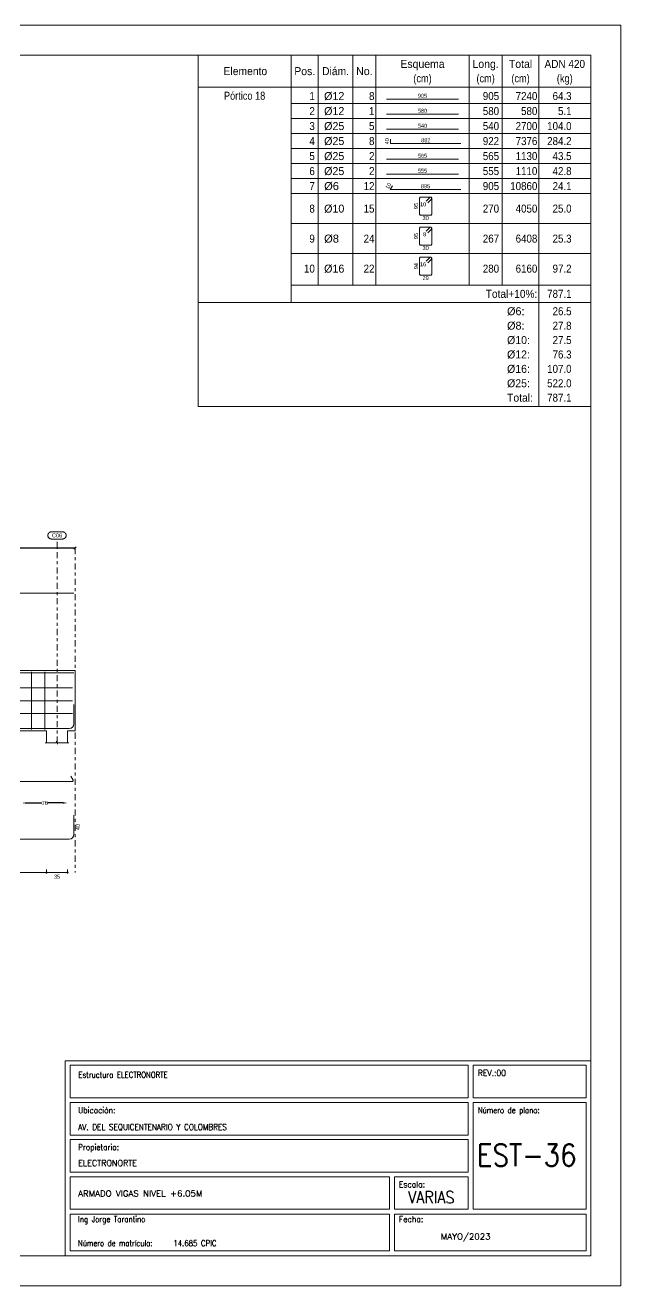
# Model space of a CAD drawing. Header units: millimetres. Extents: x 3 to 479, y -191 to 120.
# Drawn here: x 275.82 to 295.65, y -84.95 to -42.95 of the extents above; entities that cross this region are included whole.
import ezdxf
from ezdxf.enums import TextEntityAlignment as Align

# ---------------------------------------------------------------- set-up
doc = ezdxf.new("R2010")
doc.units = ezdxf.units.MM
doc.linetypes.add('CYPE_RAYAPUNTO', pattern=[0.4125, 0.2025, -0.105, 0, -0.105])
for name, color, linetype, lineweight in [('ALZ_CONT_NUDOS', 122, 'Continuous', 9), ('ALZ_CONT_VIG_HORMIGON', 2, 'Continuous', 9), ('ALZ_COT_COT_ANCLAJES', 3, 'Continuous', 0), ('ALZ_COT_COT_ARM', 3, 'Continuous', 0), ('ALZ_COT_COT_EST', 3, 'Continuous', 0), ('ALZ_COT_COT_LIN_APOYOS', 2, 'CYPE_RAYAPUNTO', 0), ('ALZ_COT_LONGITUD_PROYECTADA', 122, 'Continuous', 0), ('ALZ_COT_TEXTOS_ESTRIBOS', 122, 'Continuous', 0), ('ALZ_REF_COT_LIN_AUX_COTA', 2, 'CYPE_RAYAPUNTO', 9), ('ALZ_REF_REF_REFERENCIA', 3, 'Continuous', 9), ('ALZ_REF_TEXTO_REF_REFERENCIA', 3, 'Continuous', 9), ('ARM_LONGITUDINAL_Ø12', 171, 'Continuous', 9), ('ARM_LONGITUDINAL_Ø25', 20, 'Continuous', 9), ('ARM_LONGITUDINAL_Ø6', 151, 'Continuous', 9), ('ARM_TRANSVERSAL_Ø10', 103, 'Continuous', 9), ('CYPE', 7, 'Continuous', 0), ('DESPIECES_TABLA', 7, 'Continuous', 9), ('RECUAD_LIMITES', 2, 'Continuous', 0), ('RECUAD_MARCO', 1, 'Continuous', 20), ('TABLAS', 1, 'Continuous', 9), ('TEXTO_TABLAS', 1, 'Continuous', 0), ('TEXTOS_COTAS_DESPIECES_TABLA', 1, 'Continuous', 0)]:
    doc.layers.add(name, color=color, linetype=linetype, lineweight=lineweight)
doc.styles.add('CYPETXT', font='romans__.ttf', dxfattribs={"height": 0.2})
doc.styles.add('CYPETXT_0.2_romans', font='arial.ttf', dxfattribs={"height": 0.133333})
doc.styles.add('CYPETXT_romans', font='arial.ttf', dxfattribs={"height": 0.2})
doc.dimstyles.new('cype_arrow', dxfattribs={"dimtxt": 0.18, "dimasz": 0.15, "dimexe": 0.05, "dimexo": 0.05, "dimgap": 0, "dimtad": 0, "dimdec": 4, "dimzin": 0, "dimdsep": 46, "dimtxsty": 'CYPETXT_0.2_romans', "dimcen": 0.09, "dimadec": 0, "dimazin": 0, "dimtfac": 1, "dimtdec": 4, "dimtofl": 0, "dimtmove": 2, "dimatfit": 3, "dimfxl": 1, "dimtolj": 1, "dimtzin": 0, "dimarcsym": 0})
doc.dimstyles.new('cype_oblique', dxfattribs={"dimtxt": 0.18, "dimasz": 0.18, "dimexe": 0.05, "dimexo": 0.05, "dimgap": 0, "dimtad": 0, "dimdec": 4, "dimzin": 0, "dimdsep": 46, "dimtxsty": 'CYPETXT_0.2_romans', "dimblk": 'OBLIQUE', "dimtsz": 0.04, "dimcen": 0.09, "dimadec": 0, "dimazin": 0, "dimtfac": 1, "dimtdec": 4, "dimtofl": 0, "dimtmove": 2, "dimatfit": 3, "dimfxl": 1, "dimtolj": 1, "dimtzin": 0, "dimarcsym": 0})

# ---------------------------------------------------------------- blocks, each defined once
blk = doc.blocks.new('*D692')
at = {"layer": 'ALZ_COT_LONGITUD_PROYECTADA', "color": 0, "lineweight": -2, "transparency": 16777216}
for p, q in [((260.12, -60.412), (260.2, -60.332)), ((260.16, -60.372), (268.646, -60.372)), ((277.48, -60.372), (268.993, -60.372)), ((277.44, -60.412), (277.52, -60.332))]:
    blk.add_line(p, q, dxfattribs=at)
at = {"layer": 'Defpoints', "color": 0, "transparency": 16777216}
for p in [(260.16, -60.372), (260.16, -60.372), (277.48, -60.372)]:
    blk.add_point(p, dxfattribs=at)
at = {"layer": 'ALZ_COT_LONGITUD_PROYECTADA', "color": 0, "transparency": 16777216, "insert": (268.82, -60.372), "char_height": 0.1333, "attachment_point": 5, "style": 'CYPETXT_0.2_romans'}
blk.add_mtext('\\A1;8.66', dxfattribs=at)
blk = doc.blocks.new('_OBLIQUE')
at = {"color": 0, "linetype": 'ByBlock', "lineweight": -2}
blk.add_line((-0.5, -0.5), (0.5, 0.5), dxfattribs=at)
blk = doc.blocks.new('*D696')
at = {"layer": 'ALZ_COT_COT_ARM', "color": 0, "lineweight": -2, "transparency": 16777216}
for p, q in [((275.864, -68.867), (276.377, -68.867)), ((277.08, -68.867), (276.567, -68.867))]:
    blk.add_line(p, q, dxfattribs=at)
at = {"layer": 'ALZ_COT_COT_ARM', "color": 0, "transparency": 16777216}
for points in [[(275.864, -68.842), (275.864, -68.892), (275.714, -68.867)], [(277.08, -68.842), (277.08, -68.892), (277.23, -68.867)]]:
    blk.add_solid(points, dxfattribs=at)
at = {"layer": 'Defpoints', "color": 0, "transparency": 16777216}
for p in [(275.714, -68.867), (277.23, -68.867), (277.23, -68.867)]:
    blk.add_point(p, dxfattribs=at)
at = {"layer": 'ALZ_COT_COT_ARM', "color": 0, "transparency": 16777216, "insert": (276.472, -68.867), "char_height": 0.1333, "attachment_point": 5, "style": 'CYPETXT_0.2_romans'}
blk.add_mtext('\\A1;76', dxfattribs=at)

msp = doc.modelspace()

# ---------------------------------------------------------------- linework, layer by layer
at = {"layer": 'ALZ_CONT_NUDOS'}
for p, q in [((276.52951, -66.45842), (276.52951, -66.85842)), ((277.22951, -66.45842), (277.22951, -66.85842))]:
    msp.add_line(p, q, dxfattribs=at)
for points in [[(276.52951, -64.45842), (277.22951, -64.45842), (277.47951, -64.45842), (277.47951, -66.45842), (277.22951, -66.45842)], [(276.48951, -66.85842), (276.84951, -66.85842), (276.86451, -66.80842), (276.89451, -66.90842), (276.90951, -66.85842), (277.26951, -66.85842)]]:
    msp.add_lwpolyline(points, dxfattribs=at)
at = {"layer": 'ALZ_CONT_VIG_HORMIGON'}
for p, q in [((260.55951, -64.45842), (276.52951, -64.45842)), ((260.55951, -66.45842), (276.52951, -66.45842))]:
    msp.add_line(p, q, dxfattribs=at)
at = {"layer": 'ALZ_COT_COT_EST'}
msp.add_line((276.52951, -71.18776), (276.52951, -71.08776), dxfattribs=at)
for points in [[(273.33551, -71.18776), (276.52951, -71.18776), (276.52951, -71.08776)], [(276.52951, -71.18776), (277.22951, -71.18776), (277.22951, -71.08776)]]:
    msp.add_lwpolyline(points, dxfattribs=at)
for centre in [(276.52951, -71.18776), (276.52951, -71.18776), (277.22951, -71.18776)]:
    msp.add_circle(centre, 0.02, dxfattribs=at)
at = {"layer": 'ALZ_COT_COT_LIN_APOYOS'}
msp.add_line((277.47951, -60.37216), (277.47951, -71.18776), dxfattribs=at)
at = {"layer": 'ALZ_REF_COT_LIN_AUX_COTA'}
for p, q in [((276.87951, -60.37216), (276.87951, -60.07216)), ((276.87951, -66.85842), (276.87951, -60.37216))]:
    msp.add_line(p, q, dxfattribs=at)
at = {"layer": 'ALZ_REF_REF_REFERENCIA'}
msp.add_lwpolyline([(277.06351, -59.83216), (277.07152, -59.83243), (277.0795, -59.83323), (277.08741, -59.83457), (277.09521, -59.83643), (277.10287, -59.8388), (277.11035, -59.84169), (277.11763, -59.84506), (277.12466, -59.84891), (277.13142, -59.85323), (277.13788, -59.85799), (277.144, -59.86316), (277.14976, -59.86874), (277.15514, -59.87469), (277.16011, -59.88098), (277.16465, -59.88759), (277.16874, -59.89449), (277.17236, -59.90165), (277.17549, -59.90903), (277.17812, -59.91661), (277.18024, -59.92434), (277.18183, -59.9322), (277.1829, -59.94015), (277.18344, -59.94815), (277.18344, -59.95617), (277.1829, -59.96417), (277.18183, -59.97212), (277.18024, -59.97998), (277.17812, -59.98772), (277.17549, -59.99529), (277.17236, -60.00268), (277.16874, -60.00983), (277.16465, -60.01673), (277.16011, -60.02334), (277.15514, -60.02964), (277.14976, -60.03559), (277.144, -60.04116), (277.13788, -60.04634), (277.13142, -60.0511), (277.12466, -60.05541), (277.11763, -60.05927), (277.11035, -60.06264), (277.10287, -60.06552), (277.09521, -60.0679), (277.08741, -60.06976), (277.0795, -60.07109), (277.07152, -60.0719), (277.06351, -60.07216), (276.69551, -60.07216), (276.68749, -60.0719), (276.67951, -60.07109), (276.6716, -60.06976), (276.6638, -60.0679), (276.65614, -60.06552), (276.64866, -60.06264), (276.64138, -60.05927), (276.63435, -60.05541), (276.62759, -60.0511), (276.62114, -60.04634), (276.61501, -60.04116), (276.60925, -60.03559), (276.60387, -60.02964), (276.5989, -60.02334), (276.59436, -60.01673), (276.59027, -60.00983), (276.58665, -60.00268), (276.58352, -59.99529), (276.58089, -59.98772), (276.57877, -59.97998), (276.57718, -59.97212), (276.57611, -59.96417), (276.57557, -59.95617), (276.57557, -59.94815), (276.57611, -59.94015), (276.57718, -59.9322), (276.57877, -59.92434), (276.58089, -59.91661), (276.58352, -59.90903), (276.58665, -59.90165), (276.59027, -59.89449), (276.59436, -59.88759), (276.5989, -59.88098), (276.60387, -59.87469), (276.60925, -59.86874), (276.61501, -59.86316), (276.62114, -59.85799), (276.62759, -59.85323), (276.63435, -59.84891), (276.64138, -59.84506), (276.64866, -59.84169), (276.65614, -59.8388), (276.6638, -59.83643), (276.6716, -59.83457), (276.67951, -59.83323), (276.68749, -59.83243), (276.69551, -59.83216), (277.06351, -59.83216)], close=True, dxfattribs=at)
at = {"layer": 'ARM_LONGITUDINAL_Ø12'}
for points in [[(277.43951, -61.88111), (259.33951, -61.88111)], [(277.43951, -64.53042), (259.33951, -64.53042)]]:
    msp.add_lwpolyline(points, dxfattribs=at)
at = {"layer": 'ARM_LONGITUDINAL_Ø25'}
for points in [[(277.43951, -65.58642), (277.43951, -66.23642), (277.42809, -66.29383), (277.39557, -66.34249), (277.34691, -66.375), (277.28951, -66.38642), (259.79951, -66.38642)], [(277.43951, -69.26776), (277.43951, -69.91776), (277.42809, -69.97516), (277.39557, -70.02383), (277.34691, -70.05634), (277.28951, -70.06776), (259.79951, -70.06776)]]:
    msp.add_lwpolyline(points, dxfattribs=at)
at = {"layer": 'ARM_LONGITUDINAL_Ø6'}
for points in [[(259.53951, -65.02909), (277.39794, -65.02909)], [(259.53951, -65.45842), (277.39794, -65.45842)], [(259.53951, -65.88776), (277.39794, -65.88776)], [(259.53951, -68.14656), (277.39794, -68.14656), (277.409, -68.13728), (277.41621, -68.12478), (277.41872, -68.11056), (277.33951, -67.97335)]]:
    msp.add_lwpolyline(points, dxfattribs=at)
at = {"layer": 'ARM_TRANSVERSAL_Ø10'}
for p, q in [((276.03251, -64.49842), (276.03251, -66.41842)), ((276.47251, -64.49842), (276.47251, -66.41842))]:
    msp.add_line(p, q, dxfattribs=at)
at = {"layer": 'CYPE', "color": 1}
for points in [[(277.15251, -83.95316), (294.65251, -83.95316), (294.65251, -77.45316), (277.15251, -77.45316), (277.15251, -83.95316)], [(277.31251, -78.69316), (290.57251, -78.69316), (290.57251, -77.60316), (277.31251, -77.60316), (277.31251, -78.69316)], [(290.73251, -78.69316), (294.50251, -78.69316), (294.50251, -77.60316), (290.73251, -77.60316), (290.73251, -78.69316)], [(277.31251, -79.93316), (290.57251, -79.93316), (290.57251, -78.84316), (277.31251, -78.84316), (277.31251, -79.93316)], [(290.73251, -82.40316), (294.50251, -82.40316), (294.50251, -78.84316), (290.73251, -78.84316), (290.73251, -82.40316)], [(277.31251, -81.16316), (290.57251, -81.16316), (290.57251, -80.08316), (277.31251, -80.08316), (277.31251, -81.16316)], [(277.31251, -82.40316), (287.95251, -82.40316), (287.95251, -81.32316), (277.31251, -81.32316), (277.31251, -82.40316)], [(288.11251, -82.40316), (290.57251, -82.40316), (290.57251, -81.32316), (288.11251, -81.32316), (288.11251, -82.40316)], [(277.31251, -83.79316), (287.95251, -83.79316), (287.95251, -82.56316), (277.31251, -82.56316), (277.31251, -83.79316)], [(288.11251, -83.79316), (294.50251, -83.79316), (294.50251, -82.56316), (288.11251, -82.56316), (288.11251, -83.79316)]]:
    msp.add_lwpolyline(points, close=True, dxfattribs=at)
at = {"layer": 'DESPIECES_TABLA'}
for points in [[(287.85051, -45.41516), (290.25051, -45.41516)], [(287.85051, -45.91516), (290.25051, -45.91516)], [(287.85051, -46.41516), (290.25051, -46.41516)], [(287.97933, -46.74597), (287.97933, -46.89597), (290.32431, -46.89597)], [(287.85051, -47.41516), (290.25051, -47.41516)], [(287.85051, -47.91516), (290.25051, -47.91516)], [(288.04565, -48.29973), (287.97065, -48.42964), (290.32471, -48.42964)], [(289.22398, -48.86843), (289.34619, -48.74621), (289.35092, -48.74045), (289.35443, -48.73388), (289.35659, -48.72675), (289.35732, -48.71933), (289.35659, -48.71191), (289.35443, -48.70478), (289.35092, -48.6982), (289.34619, -48.69244), (289.34043, -48.68771), (289.33385, -48.6842), (289.32672, -48.68204), (289.3193, -48.68131), (288.99183, -48.68131), (288.97728, -48.6842), (288.96494, -48.69244), (288.9567, -48.70478), (288.95381, -48.71933), (288.95381, -49.24328), (288.9567, -49.25783), (288.96494, -49.27017), (288.97728, -49.27841), (288.99183, -49.28131), (289.3193, -49.28131), (289.33385, -49.27841), (289.34619, -49.27017), (289.35443, -49.25783), (289.35732, -49.24328), (289.35732, -48.71933), (289.35659, -48.71191), (289.35443, -48.70478), (289.35092, -48.6982), (289.34619, -48.69244), (289.34043, -48.68771), (289.33385, -48.6842), (289.32672, -48.68204), (289.3193, -48.68131), (289.31188, -48.68204), (289.30475, -48.6842), (289.29818, -48.68771), (289.29242, -48.69244), (289.1702, -48.81465)], [(289.2238, -49.8688), (289.34624, -49.74637), (289.35098, -49.74059), (289.3545, -49.73401), (289.35666, -49.72686), (289.3574, -49.71943), (289.35666, -49.712), (289.3545, -49.70485), (289.35098, -49.69827), (289.34624, -49.6925), (289.34047, -49.68776), (289.33388, -49.68424), (289.32674, -49.68207), (289.3193, -49.68134), (288.99192, -49.68134), (288.97734, -49.68424), (288.96498, -49.6925), (288.95673, -49.70485), (288.95383, -49.71943), (288.95383, -50.24325), (288.95673, -50.25782), (288.96498, -50.27018), (288.97734, -50.27844), (288.99192, -50.28134), (289.3193, -50.28134), (289.33388, -50.27844), (289.34624, -50.27018), (289.3545, -50.25782), (289.3574, -50.24325), (289.3574, -49.71943), (289.35666, -49.712), (289.3545, -49.70485), (289.35098, -49.69827), (289.34624, -49.6925), (289.34047, -49.68776), (289.33388, -49.68424), (289.32674, -49.68207), (289.3193, -49.68134), (289.31187, -49.68207), (289.30473, -49.68424), (289.29814, -49.68776), (289.29237, -49.6925), (289.16993, -49.81493)], [(289.2245, -50.86729), (289.34603, -50.74576), (289.35073, -50.74003), (289.35423, -50.73349), (289.35638, -50.7264), (289.35711, -50.71902), (289.35638, -50.71164), (289.35423, -50.70455), (289.35073, -50.69801), (289.34603, -50.69228), (289.3403, -50.68758), (289.33376, -50.68408), (289.32667, -50.68193), (289.31929, -50.68121), (288.99156, -50.68121), (288.97709, -50.68408), (288.96482, -50.69228), (288.95663, -50.70455), (288.95375, -50.71902), (288.95375, -51.24339), (288.95663, -51.25786), (288.96482, -51.27013), (288.97709, -51.27833), (288.99156, -51.28121), (289.31929, -51.28121), (289.33376, -51.27833), (289.34603, -51.27013), (289.35423, -51.25786), (289.35711, -51.24339), (289.35711, -50.71902), (289.35638, -50.71164), (289.35423, -50.70455), (289.35073, -50.69801), (289.34603, -50.69228), (289.3403, -50.68758), (289.33376, -50.68408), (289.32667, -50.68193), (289.31929, -50.68121), (289.31192, -50.68193), (289.30482, -50.68408), (289.29829, -50.68758), (289.29256, -50.69228), (289.17102, -50.81382)]]:
    msp.add_lwpolyline(points, dxfattribs=at)
at = {"layer": 'RECUAD_LIMITES'}
msp.add_lwpolyline([(236.25251, -84.95316), (295.65251, -84.95316), (295.65251, -42.95316), (236.25251, -42.95316), (236.25251, -84.95316)], close=True, dxfattribs=at)
at = {"layer": 'RECUAD_MARCO'}
msp.add_lwpolyline([(238.75251, -83.95316), (294.65251, -83.95316), (294.65251, -43.95316), (238.75251, -43.95316), (238.75251, -83.95316)], close=True, dxfattribs=at)
at = {"layer": 'TABLAS'}
for p, q in [((281.57651, -45.06316), (281.57651, -43.95316)), ((281.57651, -43.95316), (294.65251, -43.95316)), ((284.67651, -45.06316), (284.67651, -43.95316)), ((285.58051, -45.06316), (285.58051, -43.95316)), ((286.72851, -45.06316), (286.72851, -43.95316)), ((287.50051, -45.06316), (287.50051, -43.95316)), ((290.60051, -45.06316), (290.60051, -43.95316)), ((291.70451, -45.06316), (291.70451, -43.95316)), ((292.92451, -45.06316), (292.92451, -43.95316)), ((294.65251, -45.06316), (294.65251, -43.95316)), ((281.57651, -45.01316), (294.65251, -45.01316)), ((281.57651, -52.14316), (281.57651, -45.06316)), ((284.67651, -52.14316), (284.67651, -45.06316)), ((285.58051, -51.61316), (285.58051, -45.06316)), ((286.72851, -51.61316), (286.72851, -45.06316)), ((287.50051, -51.61316), (287.50051, -45.06316)), ((290.60051, -51.61316), (290.60051, -45.06316)), ((291.70451, -51.61316), (291.70451, -45.06316)), ((292.92451, -52.14316), (292.92451, -45.06316)), ((294.65251, -52.14316), (294.65251, -45.06316)), ((284.67651, -51.61316), (294.65251, -51.61316)), ((281.57651, -52.24316), (281.57651, -52.14316)), ((281.57651, -52.19316), (294.65251, -52.19316)), ((281.57651, -52.72316), (281.57651, -52.24316)), ((284.67651, -52.19316), (284.67651, -52.14316)), ((292.92451, -52.24316), (292.92451, -52.14316)), ((292.92451, -52.72316), (292.92451, -52.24316)), ((294.65251, -52.24316), (294.65251, -52.14316)), ((294.65251, -52.72316), (294.65251, -52.24316)), ((281.57651, -53.20316), (281.57651, -52.72316)), ((292.92451, -53.20316), (292.92451, -52.72316)), ((294.65251, -53.20316), (294.65251, -52.72316)), ((281.57651, -53.68316), (281.57651, -53.20316)), ((292.92451, -53.68316), (292.92451, -53.20316)), ((294.65251, -53.68316), (294.65251, -53.20316)), ((281.57651, -54.16316), (281.57651, -53.68316)), ((292.92451, -54.16316), (292.92451, -53.68316)), ((294.65251, -54.16316), (294.65251, -53.68316)), ((281.57651, -54.64316), (281.57651, -54.16316)), ((292.92451, -54.64316), (292.92451, -54.16316)), ((294.65251, -54.64316), (294.65251, -54.16316)), ((281.57651, -55.12316), (281.57651, -54.64316)), ((292.92451, -55.12316), (292.92451, -54.64316)), ((294.65251, -55.12316), (294.65251, -54.64316)), ((281.57651, -55.65316), (281.57651, -55.12316)), ((292.92451, -55.65316), (292.92451, -55.12316)), ((294.65251, -55.65316), (294.65251, -55.12316)), ((281.57651, -55.65316), (294.65251, -55.65316))]:
    msp.add_line(p, q, dxfattribs=at)
at = {"layer": 'TEXTO_TABLAS'}
for p, q in [((284.67651, -45.56316), (294.65251, -45.56316)), ((284.67651, -46.06316), (294.65251, -46.06316)), ((284.67651, -46.56316), (294.65251, -46.56316)), ((284.67651, -47.06316), (294.65251, -47.06316)), ((284.67651, -47.56316), (294.65251, -47.56316)), ((284.67651, -48.06316), (294.65251, -48.06316)), ((284.67651, -48.56316), (294.65251, -48.56316)), ((284.67651, -49.56316), (294.65251, -49.56316)), ((284.67651, -50.56316), (294.65251, -50.56316))]:
    msp.add_line(p, q, dxfattribs=at)

# ---------------------------------------------------------------- texts
at = {"layer": 'ALZ_COT_COT_ANCLAJES', "style": 'CYPETXT_romans', "width": 0.872274}
msp.add_text('40', height=0.133333, rotation=90, dxfattribs=at).set_placement((277.50617, -69.66776), align=Align.TOP_CENTER)
at = {"layer": 'ALZ_COT_TEXTOS_ESTRIBOS', "style": 'CYPETXT_romans', "width": 0.872274}
msp.add_text('35', height=0.133333, dxfattribs=at).set_placement((276.87951, -71.25443), align=Align.TOP_CENTER)
at = {"layer": 'ALZ_REF_TEXTO_REF_REFERENCIA', "style": 'CYPETXT_romans', "width": 0.8832}
msp.add_text('C06', height=0.133333, dxfattribs=at).set_placement((276.87951, -59.95216), align=Align.MIDDLE_CENTER)
at = {"layer": 'CYPE', "color": 5, "style": 'CYPETXT'}
for s, width, p in [('Estructura ELECTRONORTE', 0.842437, (277.59251, -78.02316)), ('AV. DEL SEQUICENTENARIO Y COLOMBRES', 0.887423, (277.58251, -79.76316)), ('ELECTRONORTE', 0.974409, (277.58251, -80.96316)), ('ARMADO VIGAS NIVEL +6.05M', 1.047361, (277.58251, -81.97753)), ('Ing Jorge Tarantino', 0.851105, (277.58251, -82.83316)), ('14.685 CPIC', 0.851936, (280.75251, -83.63316)), ('MAYO/2023', 1.047361, (289.66251, -83.41316))]:
    msp.add_text(s, height=0.2, dxfattribs=dict(at, width=width)).set_placement(p)
at = {"layer": 'CYPE', "color": 4, "style": 'CYPETXT'}
for s, width, p in [('REV.:00', 0.927655, (290.89251, -77.96316)), ('Ubicación:', 0.90604, (277.58251, -79.20316)), ('Número de plano:', 0.844847, (290.89251, -79.20316)), ('Propietario:', 0.885908, (277.58251, -80.43316)), ('Escala:', 0.925891, (288.26251, -81.67316)), ('Fecha:', 0.933698, (288.26251, -82.83316)), ('Número de matrícula:', 0.83516, (277.58251, -83.63316))]:
    msp.add_text(s, height=0.2, dxfattribs=dict(at, width=width)).set_placement(p)
at = {"layer": 'CYPE', "color": 5, "style": 'CYPETXT'}
for s, height, width, p in [('EST-36', 0.733333, 0.872274, (292.52251, -80.96649)), ('VARIAS', 0.4, 0.869965, (289.34251, -82.20316))]:
    msp.add_text(s, height=height, dxfattribs=dict(at, width=width)).set_placement(p, align=Align.CENTER)
at = {"layer": 'TEXTO_TABLAS', "style": 'CYPETXT_romans'}
for s, width, p in [('Total', 0.935673, (292.31451, -44.24316)), ('Elemento', 0.923378, (283.15151, -44.48316)), ('Pos.', 0.930268, (285.12851, -44.48316)), ('Diám.', 0.924488, (286.15451, -44.48316)), ('No.', 0.948905, (287.11451, -44.48316)), ('Esquema', 0.93681, (289.05051, -44.24316)), ('Long.', 0.9375, (291.15251, -44.24316)), ('ADN 420', 0.893197, (293.78851, -44.24316)), ('(cm)', 0.819001, (289.05051, -44.72316)), ('(cm)', 0.819001, (291.15251, -44.72316)), ('(cm)', 0.819001, (292.31451, -44.72316)), ('(kg)', 0.827954, (293.78851, -44.72316)), ('Pórtico 18', 0.820327, (283.12651, -45.30316))]:
    msp.add_text(s, height=0.266667, dxfattribs=dict(at, width=width)).set_placement(p, align=Align.MIDDLE_CENTER)
for s, height, width, p in [('1', 0.26667, 0.872274, (285.46451, -45.31316)), ('8', 0.26667, 0.872274, (287.45051, -45.31316)), ('905', 0.266667, 0.872274, (291.60051, -45.31316)), ('7240', 0.266667, 0.872274, (292.87451, -45.31316)), ('64.3', 0.266667, 0.869308, (294.01251, -45.31316)), ('2', 0.26667, 0.872274, (285.46451, -45.81316)), ('1', 0.26667, 0.872274, (287.45051, -45.81316)), ('580', 0.266667, 0.872274, (291.60051, -45.81316)), ('580', 0.266667, 0.872274, (292.87451, -45.81316)), ('5.1', 0.266667, 0.868127, (294.01251, -45.81316)), ('3', 0.26667, 0.872274, (285.46451, -46.31316)), ('5', 0.26667, 0.872274, (287.45051, -46.31316)), ('540', 0.266667, 0.872274, (291.60051, -46.31316)), ('2700', 0.266667, 0.872274, (292.87451, -46.31316)), ('104.0', 0.266667, 0.869965, (294.01251, -46.31316)), ('4', 0.26667, 0.872274, (285.46451, -46.81316)), ('8', 0.26667, 0.872274, (287.45051, -46.81316)), ('922', 0.266667, 0.872274, (291.60051, -46.81316)), ('7376', 0.266667, 0.872274, (292.87451, -46.81316)), ('284.2', 0.266667, 0.869965, (294.01251, -46.81316)), ('5', 0.26667, 0.872274, (285.46451, -47.31316)), ('2', 0.26667, 0.872274, (287.45051, -47.31316)), ('565', 0.266667, 0.872274, (291.60051, -47.31316)), ('1130', 0.266667, 0.872274, (292.87451, -47.31316)), ('43.5', 0.266667, 0.869308, (294.01251, -47.31316)), ('6', 0.26667, 0.872274, (285.46451, -47.81316)), ('2', 0.26667, 0.872274, (287.45051, -47.81316)), ('555', 0.266667, 0.872274, (291.60051, -47.81316)), ('1110', 0.266667, 0.872274, (292.87451, -47.81316)), ('42.8', 0.266667, 0.869308, (294.01251, -47.81316)), ('7', 0.26667, 0.872274, (285.46451, -48.31316)), ('12', 0.266667, 0.872274, (287.45051, -48.31316)), ('905', 0.266667, 0.872274, (291.60051, -48.31316)), ('10860', 0.266667, 0.872274, (292.87451, -48.31316)), ('24.1', 0.266667, 0.869308, (294.01251, -48.31316)), ('8', 0.26667, 0.872274, (285.46451, -49.06316)), ('15', 0.266667, 0.872274, (287.45051, -49.06316)), ('270', 0.266667, 0.872274, (291.60051, -49.06316)), ('4050', 0.266667, 0.872274, (292.87451, -49.06316)), ('25.0', 0.266667, 0.869308, (294.01251, -49.06316)), ('9', 0.26667, 0.872274, (285.46451, -50.06316)), ('24', 0.266667, 0.872274, (287.45051, -50.06316)), ('267', 0.266667, 0.872274, (291.60051, -50.06316)), ('6408', 0.266667, 0.872274, (292.87451, -50.06316)), ('25.3', 0.266667, 0.869308, (294.01251, -50.06316)), ('10', 0.266667, 0.872274, (285.46451, -51.06316)), ('22', 0.266667, 0.872274, (287.45051, -51.06316)), ('280', 0.266667, 0.872274, (291.60051, -51.06316)), ('6160', 0.266667, 0.872274, (292.87451, -51.06316)), ('97.2', 0.266667, 0.869308, (294.01251, -51.06316)), ('Total+10%:', 0.266667, 0.906671, (292.87451, -51.90316)), ('787.1', 0.266667, 0.869965, (294.01251, -51.90316)), ('26.5', 0.266667, 0.869308, (294.01251, -52.48316)), ('27.8', 0.266667, 0.869308, (294.01251, -52.96316)), ('27.5', 0.266667, 0.869308, (294.01251, -53.44316)), ('76.3', 0.266667, 0.869308, (294.01251, -53.92316)), ('107.0', 0.266667, 0.869965, (294.01251, -54.40316)), ('522.0', 0.266667, 0.869965, (294.01251, -54.88316)), ('787.1', 0.266667, 0.869965, (294.01251, -55.36316))]:
    msp.add_text(s, height=height, dxfattribs=dict(at, width=width)).set_placement(p, align=Align.MIDDLE_RIGHT)
for s, width, p in [('%%c12', 0.955414, (285.77451, -45.31316)), ('%%c12', 0.955414, (285.77451, -45.81316)), ('%%c25', 0.955414, (285.77451, -46.31316)), ('%%c25', 0.955414, (285.77451, -46.81316)), ('%%c25', 0.955414, (285.77451, -47.31316)), ('%%c25', 0.955414, (285.77451, -47.81316)), ('%%c6', 0.99505, (285.77451, -48.31316)), ('%%c10', 0.955414, (285.77451, -49.06316)), ('%%c8', 0.99505, (285.77451, -50.06316)), ('%%c16', 0.955414, (285.77451, -51.06316)), ('%%c6:', 0.966972, (291.86651, -52.48316)), ('%%c8:', 0.966972, (291.86651, -52.96316)), ('%%c10:', 0.940736, (291.86651, -53.44316)), ('%%c12:', 0.940736, (291.86651, -53.92316)), ('%%c16:', 0.940736, (291.86651, -54.40316)), ('%%c25:', 0.940736, (291.86651, -54.88316)), ('Total:', 0.925563, (291.86651, -55.36316))]:
    msp.add_text(s, height=0.266667, dxfattribs=dict(at, width=width)).set_placement(p, align=Align.MIDDLE_LEFT)
at = {"layer": 'TEXTOS_COTAS_DESPIECES_TABLA', "style": 'CYPETXT_romans', "width": 0.872274}
for s, p in [('905', (289.05051, -45.37116)), ('580', (289.05051, -45.87116)), ('540', (289.05051, -46.37116)), ('882', (289.16179, -46.85335)), ('565', (289.05051, -47.37116)), ('555', (289.05051, -47.87116)), ('895', (289.15042, -48.38658))]:
    msp.add_text(s, height=0.133333, dxfattribs=at).set_placement(p, align=Align.CENTER)
for s, rotation, p in [('40', 90, (287.93671, -46.82097)), ('10', 60.00071, (287.97087, -48.34316)), ('95', 90, (288.90369, -48.98131)), ('95', 90, (288.90361, -49.98134)), ('94', 90, (288.9039, -50.98121))]:
    msp.add_text(s, height=0.133333, rotation=rotation, dxfattribs=at).set_placement(p, align=Align.CENTER)
for s, height, p in [('10', 0.133333, (289.17398, -48.91843)), ('8', 0.13333, (289.1738, -49.9188)), ('16', 0.133333, (289.1745, -50.91729))]:
    msp.add_text(s, height=height, dxfattribs=at).set_placement(p, align=Align.MIDDLE_RIGHT)
for s, p in [('30', (289.15557, -49.31168)), ('30', (289.15561, -50.31164)), ('29', (289.15543, -51.31178))]:
    msp.add_text(s, height=0.133333, dxfattribs=at).set_placement(p, align=Align.TOP_CENTER)

# ---------------------------------------------------------------- dimensions: what is measured, and where the dimension line sits
at = {"layer": 'ALZ_COT_COT_ARM'}
dim = msp.add_aligned_dim(p1=(275.71432, -68.86657), p2=(277.22951, -68.86657), distance=0, text='76', dimstyle='cype_arrow', override={"dimexe": 0, "dimexo": 0}, dxfattribs=at)
dim.commit()
dim.dimension.update_dxf_attribs({"geometry": '*D696', "text_midpoint": (276.47191, -68.86657)})
at = {"layer": 'ALZ_COT_LONGITUD_PROYECTADA'}
dim = msp.add_aligned_dim(p1=(277.47951, -60.37216), p2=(260.15951, -60.37216), distance=0, text='8.66', dimstyle='cype_oblique', override={"dimexe": 0, "dimexo": 0}, dxfattribs=at)
dim.commit()
dim.dimension.update_dxf_attribs({"geometry": '*D692', "text_midpoint": (268.81951, -60.37216)})

doc.saveas('drawing.dxf')
